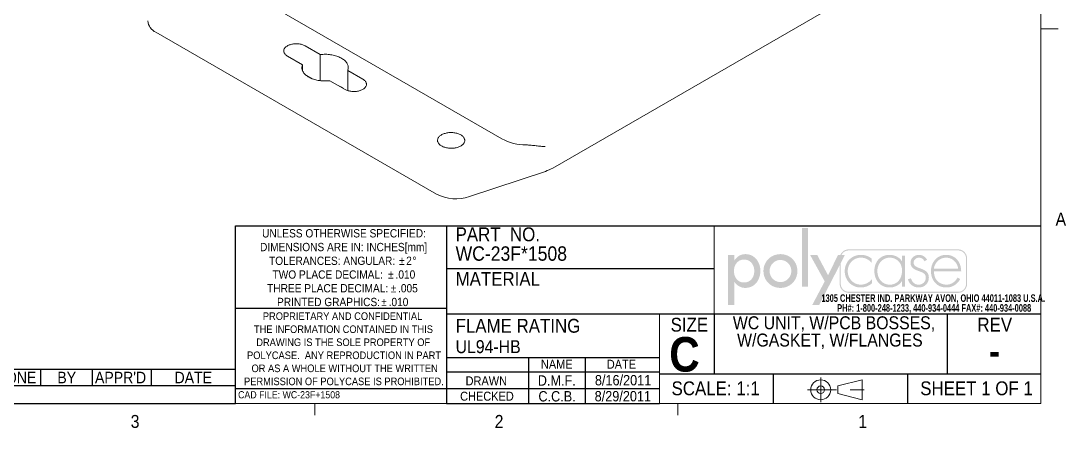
# Model space of a CAD drawing. Header units: inches. Extents: x 0.3 to 21.8, y 0.2 to 16.9.
# Drawn here: x 14.15 to 21.7, y 0.23 to 3.18 of the extents above; entities that cross this region are included whole.
import ezdxf

# ---------------------------------------------------------------- set-up
doc = ezdxf.new("R2010")
doc.units = ezdxf.units.IN
doc.header["$MEASUREMENT"] = 0
doc.linetypes.add('SLD-Center', pattern=[0.75, 0.6, -0.05, 0.05, -0.05])
doc.linetypes.add('SLD-Solid', pattern=[0])
doc.layers.add('FORMAT', color=7, linetype='SLD-Solid')
doc.layers.add('SLD-0', color=7, linetype='SLD-Solid')
doc.styles.add('SLDTEXTSTYLE0', font='GOTHICB.TTF', dxfattribs={"width": 0.639595})
doc.styles.add('SLDTEXTSTYLE1', font='GOTHIC.TTF', dxfattribs={"width": 0.913})
doc.styles.add('SLDTEXTSTYLE2', font='GOTHICB.TTF', dxfattribs={"width": 0.913})

# ---------------------------------------------------------------- blocks, each defined once
blk = doc.blocks.new('ThirdAngleProjectionBlock')
at = {"color": 7, "linetype": 'SLD-Center', "lineweight": 0}
for p, q in [((0.275, 0.506), (0.275, 0)), ((0, 0.253), (1.202, 0.253))]:
    blk.add_line(p, q, dxfattribs=at)
at = {"color": 7, "linetype": 'SLD-Solid', "lineweight": 0}
for p, q in [((0.632, 0.332), (1.13, 0.459)), ((1.13, 0.459), (1.13, 0.048)), ((0.632, 0.332), (0.632, 0.174)), ((0.632, 0.174), (1.13, 0.048))]:
    blk.add_line(p, q, dxfattribs=at)
for radius in [0.206, 0.0789]:
    blk.add_circle((0.275, 0.253), radius, dxfattribs=at)
blk = doc.blocks.new('SW_NOTE_0')
at = {"color": 0, "linetype": 'Continuous', "lineweight": 0, "char_height": 0.055, "attachment_point": 2, "style": 'SLDTEXTSTYLE0'}
for s, insert in [('1305 CHESTER IND. PARKWAY AVON, OHIO 44011-1083 U.S.A. ', (0.7495, 0.0703)), ('PH#: 1-800-248-1233, 440-934-0444 FAX#: 440-934-0088', (0.7564, -0.0009))]:
    blk.add_mtext(s, dxfattribs=dict(at, insert=insert))
blk = doc.blocks.new('Block2')
at = {"linetype": 'Continuous'}
blk.add_hatch(color=7, dxfattribs=at).paths.add_polyline_path([(1.559, 0.355), (1.559, 1.505), (1.44, 1.505), (1.44, 0.355)], flags=0)
h = blk.add_hatch(color=7, dxfattribs=at)
edge = h.paths.add_edge_path(flags=0)
edge.add_spline(control_points=[(4.669, 0.413), (4.669, 0.316), (4.59, 0.237), (4.493, 0.237)], knot_values=[7, 7, 7, 7, 8, 8, 8, 8], weights=[1, 1, 1, 1], degree=3, periodic=0)
edge.add_line((4.493, 0.237), (2.356, 0.237))
edge.add_spline(control_points=[(2.356, 0.237), (2.259, 0.237), (2.18, 0.316), (2.18, 0.413)], knot_values=[1, 1, 1, 1, 2, 2, 2, 2], weights=[1, 1, 1, 1], degree=3, periodic=0)
edge.add_line((2.18, 0.413), (2.18, 0.781))
edge.add_line((2.18, 0.781), (1.778, 0))
edge.add_line((1.778, 0), (1.643, 0))
edge.add_line((1.643, 0), (1.887, 0.461))
edge.add_line((1.887, 0.461), (1.603, 0.975))
edge.add_line((1.603, 0.975), (1.742, 0.975))
edge.add_line((1.742, 0.975), (1.952, 0.582))
edge.add_line((1.952, 0.582), (2.146, 0.975))
edge.add_line((2.146, 0.975), (2.192, 0.975))
edge.add_spline(control_points=[(2.192, 0.975), (2.218, 1.041), (2.282, 1.087), (2.356, 1.087)], knot_values=[3.233464, 3.233464, 3.233464, 3.233464, 4, 4, 4, 4], weights=[1, 1, 1, 1], degree=3, periodic=0)
edge.add_line((2.356, 1.087), (4.493, 1.087))
edge.add_spline(control_points=[(4.493, 1.087), (4.59, 1.087), (4.669, 1.008), (4.669, 0.911)], knot_values=[5, 5, 5, 5, 6, 6, 6, 6], weights=[1, 1, 1, 1], degree=3, periodic=0)
edge.add_line((4.669, 0.911), (4.669, 0.413))
edge = h.paths.add_edge_path(flags=0)
edge.add_line((2.215, 0.975), (2.28, 0.975))
edge.add_line((2.28, 0.975), (2.201, 0.821))
edge.add_line((2.201, 0.821), (2.201, 0.413))
edge.add_spline(control_points=[(2.201, 0.413), (2.201, 0.327), (2.271, 0.258), (2.356, 0.258)], knot_values=[2, 2, 2, 2, 3, 3, 3, 3], weights=[1, 1, 1, 1], degree=3, periodic=0)
edge.add_line((2.356, 0.258), (4.493, 0.258))
edge.add_spline(control_points=[(4.493, 0.258), (4.579, 0.258), (4.649, 0.327), (4.649, 0.413)], knot_values=[4, 4, 4, 4, 5, 5, 5, 5], weights=[1, 1, 1, 1], degree=3, periodic=0)
edge.add_line((4.649, 0.413), (4.649, 0.911))
edge.add_spline(control_points=[(4.649, 0.911), (4.649, 0.997), (4.579, 1.066), (4.493, 1.066)], knot_values=[6, 6, 6, 6, 7, 7, 7, 7], weights=[1, 1, 1, 1], degree=3, periodic=0)
edge.add_line((4.493, 1.066), (2.356, 1.066))
edge.add_spline(control_points=[(2.356, 1.066), (2.293, 1.066), (2.239, 1.029), (2.215, 0.975)], knot_values=[0, 0, 0, 0, 0.732403, 0.732403, 0.732403, 0.732403], weights=[1, 1, 1, 1], degree=3, periodic=0)
h = blk.add_hatch(color=7, dxfattribs=at)
edge = h.paths.add_edge_path(flags=0)
edge.add_spline(control_points=[(0.122, 0.452), (0.17, 0.382), (0.245, 0.334), (0.333, 0.334)], knot_values=[4, 4, 4, 4, 5, 5, 5, 5], weights=[1, 1, 1, 1], degree=3, periodic=0)
edge.add_spline(control_points=[(0.333, 0.334), (0.523, 0.334), (0.629, 0.492), (0.629, 0.669)], knot_values=[3, 3, 3, 3, 4, 4, 4, 4], weights=[1, 1, 1, 1], degree=3, periodic=0)
edge.add_spline(control_points=[(0.629, 0.669), (0.629, 0.839), (0.517, 0.994), (0.338, 0.994)], knot_values=[2, 2, 2, 2, 3, 3, 3, 3], weights=[1, 1, 1, 1], degree=3, periodic=0)
edge.add_spline(control_points=[(0.338, 0.994), (0.245, 0.994), (0.171, 0.946), (0.122, 0.872)], knot_values=[1, 1, 1, 1, 2, 2, 2, 2], weights=[1, 1, 1, 1], degree=3, periodic=0)
edge.add_line((0.122, 0.872), (0.119, 0.872))
edge.add_line((0.119, 0.872), (0.119, 0.975))
edge.add_line((0.119, 0.975), (0, 0.975))
edge.add_line((0, 0.975), (0, 0))
edge.add_line((0, 0), (0.119, 0))
edge.add_line((0.119, 0), (0.119, 0.452))
edge.add_line((0.119, 0.452), (0.122, 0.452))
edge = h.paths.add_edge_path(flags=0)
edge.add_spline(control_points=[(0.113, 0.665), (0.113, 0.78), (0.185, 0.888), (0.309, 0.888), (0.437, 0.888), (0.51, 0.786), (0.51, 0.665)], knot_values=[0, 0, 0, 0, 1, 1, 1, 2, 2, 2, 2], weights=[1, 1, 1, 1, 1, 1, 1], degree=3, periodic=0)
edge.add_spline(control_points=[(0.51, 0.665), (0.51, 0.543), (0.439, 0.44), (0.309, 0.44), (0.183, 0.44), (0.113, 0.549), (0.113, 0.665)], knot_values=[2, 2, 2, 2, 3, 3, 3, 4, 4, 4, 4], weights=[1, 1, 1, 1, 1, 1, 1], degree=3, periodic=0)
h = blk.add_hatch(color=7, dxfattribs=at)
edge = h.paths.add_edge_path(flags=0)
edge.add_spline(control_points=[(0.69, 0.664), (0.69, 0.477), (0.836, 0.334), (1.022, 0.334), (1.207, 0.334), (1.353, 0.477), (1.353, 0.664)], knot_values=[0, 0, 0, 0, 1, 1, 1, 2, 2, 2, 2], weights=[1, 1, 1, 1, 1, 1, 1], degree=3, periodic=0)
edge.add_spline(control_points=[(1.353, 0.664), (1.353, 0.851), (1.207, 0.994), (1.022, 0.994), (0.836, 0.994), (0.69, 0.851), (0.69, 0.664)], knot_values=[2, 2, 2, 2, 3, 3, 3, 4, 4, 4, 4], weights=[1, 1, 1, 1, 1, 1, 1], degree=3, periodic=0)
edge = h.paths.add_edge_path(flags=0)
edge.add_spline(control_points=[(1.234, 0.664), (1.234, 0.547), (1.139, 0.448), (1.022, 0.448), (0.904, 0.448), (0.81, 0.547), (0.81, 0.664)], knot_values=[0, 0, 0, 0, 1, 1, 1, 2, 2, 2, 2], weights=[1, 1, 1, 1, 1, 1, 1], degree=3, periodic=0)
edge.add_spline(control_points=[(0.81, 0.664), (0.81, 0.782), (0.904, 0.88), (1.022, 0.88), (1.139, 0.88), (1.234, 0.782), (1.234, 0.664)], knot_values=[2, 2, 2, 2, 3, 3, 3, 4, 4, 4, 4], weights=[1, 1, 1, 1, 1, 1, 1], degree=3, periodic=0)
h = blk.add_hatch(color=7, dxfattribs=at)
edge = h.paths.add_edge_path(flags=0)
edge.add_spline(control_points=[(2.806, 0.905), (2.745, 0.957), (2.672, 0.98), (2.593, 0.98)], knot_values=[8, 8, 8, 8, 9, 9, 9, 9], weights=[1, 1, 1, 1], degree=3, periodic=0)
edge.add_spline(control_points=[(2.593, 0.98), (2.413, 0.98), (2.278, 0.84), (2.278, 0.662)], knot_values=[7, 7, 7, 7, 8, 8, 8, 8], weights=[1, 1, 1, 1], degree=3, periodic=0)
edge.add_spline(control_points=[(2.278, 0.662), (2.278, 0.484), (2.41, 0.342), (2.592, 0.342)], knot_values=[6, 6, 6, 6, 7, 7, 7, 7], weights=[1, 1, 1, 1], degree=3, periodic=0)
edge.add_spline(control_points=[(2.592, 0.342), (2.674, 0.342), (2.752, 0.372), (2.814, 0.427)], knot_values=[5, 5, 5, 5, 6, 6, 6, 6], weights=[1, 1, 1, 1], degree=3, periodic=0)
edge.add_line((2.814, 0.427), (2.814, 0.507))
edge.add_spline(control_points=[(2.814, 0.507), (2.759, 0.44), (2.676, 0.398), (2.589, 0.398)], knot_values=[3, 3, 3, 3, 4, 4, 4, 4], weights=[1, 1, 1, 1], degree=3, periodic=0)
edge.add_spline(control_points=[(2.589, 0.398), (2.445, 0.398), (2.337, 0.523), (2.337, 0.662)], knot_values=[2, 2, 2, 2, 3, 3, 3, 3], weights=[1, 1, 1, 1], degree=3, periodic=0)
edge.add_spline(control_points=[(2.337, 0.662), (2.337, 0.802), (2.446, 0.925), (2.59, 0.925)], knot_values=[1, 1, 1, 1, 2, 2, 2, 2], weights=[1, 1, 1, 1], degree=3, periodic=0)
edge.add_spline(control_points=[(2.59, 0.925), (2.678, 0.925), (2.748, 0.889), (2.806, 0.825)], knot_values=[0, 0, 0, 0, 1, 1, 1, 1], weights=[1, 1, 1, 1], degree=3, periodic=0)
edge.add_line((2.806, 0.825), (2.806, 0.905))
h = blk.add_hatch(color=7, dxfattribs=at)
edge = h.paths.add_edge_path(flags=0)
edge.add_spline(control_points=[(3.392, 0.861), (3.34, 0.938), (3.25, 0.98), (3.156, 0.98)], knot_values=[6, 6, 6, 6, 7, 7, 7, 7], weights=[1, 1, 1, 1], degree=3, periodic=0)
edge.add_spline(control_points=[(3.156, 0.98), (2.972, 0.98), (2.857, 0.844), (2.857, 0.665)], knot_values=[5, 5, 5, 5, 6, 6, 6, 6], weights=[1, 1, 1, 1], degree=3, periodic=0)
edge.add_spline(control_points=[(2.857, 0.665), (2.857, 0.486), (2.973, 0.342), (3.159, 0.342)], knot_values=[4, 4, 4, 4, 5, 5, 5, 5], weights=[1, 1, 1, 1], degree=3, periodic=0)
edge.add_spline(control_points=[(3.159, 0.342), (3.249, 0.342), (3.347, 0.387), (3.392, 0.465)], knot_values=[3, 3, 3, 3, 4, 4, 4, 4], weights=[1, 1, 1, 1], degree=3, periodic=0)
edge.add_line((3.392, 0.465), (3.395, 0.465))
edge.add_line((3.395, 0.465), (3.395, 0.355))
edge.add_line((3.395, 0.355), (3.454, 0.355))
edge.add_line((3.454, 0.355), (3.454, 0.967))
edge.add_line((3.454, 0.967), (3.395, 0.967))
edge.add_line((3.395, 0.967), (3.395, 0.861))
edge.add_line((3.395, 0.861), (3.392, 0.861))
edge = h.paths.add_edge_path(flags=0)
edge.add_spline(control_points=[(3.398, 0.672), (3.398, 0.525), (3.314, 0.397), (3.157, 0.397), (3.009, 0.397), (2.916, 0.525), (2.916, 0.665)], knot_values=[0, 0, 0, 0, 1, 1, 1, 2, 2, 2, 2], weights=[1, 1, 1, 1, 1, 1, 1], degree=3, periodic=0)
edge.add_spline(control_points=[(2.916, 0.665), (2.916, 0.798), (3.013, 0.925), (3.153, 0.925), (3.302, 0.925), (3.398, 0.814), (3.398, 0.672)], knot_values=[2, 2, 2, 2, 3, 3, 3, 4, 4, 4, 4], weights=[1, 1, 1, 1, 1, 1, 1], degree=3, periodic=0)
h = blk.add_hatch(color=7, dxfattribs=at)
edge = h.paths.add_edge_path(flags=0)
edge.add_spline(control_points=[(3.731, 0.98), (3.793, 0.98), (3.861, 0.939), (3.887, 0.882)], knot_values=[11, 11, 11, 11, 12, 12, 12, 12], weights=[1, 1, 1, 1], degree=3, periodic=0)
edge.add_line((3.887, 0.882), (3.836, 0.856))
edge.add_spline(control_points=[(3.836, 0.856), (3.816, 0.898), (3.776, 0.925), (3.728, 0.925)], knot_values=[0, 0, 0, 0, 1, 1, 1, 1], weights=[1, 1, 1, 1], degree=3, periodic=0)
edge.add_spline(control_points=[(3.728, 0.925), (3.677, 0.925), (3.624, 0.882), (3.624, 0.829)], knot_values=[1, 1, 1, 1, 2, 2, 2, 2], weights=[1, 1, 1, 1], degree=3, periodic=0)
edge.add_spline(control_points=[(3.624, 0.829), (3.624, 0.682), (3.922, 0.754), (3.922, 0.533)], knot_values=[2, 2, 2, 2, 3, 3, 3, 3], weights=[1, 1, 1, 1], degree=3, periodic=0)
edge.add_spline(control_points=[(3.922, 0.533), (3.922, 0.42), (3.834, 0.342), (3.724, 0.342)], knot_values=[3, 3, 3, 3, 4, 4, 4, 4], weights=[1, 1, 1, 1], degree=3, periodic=0)
edge.add_spline(control_points=[(3.724, 0.342), (3.622, 0.342), (3.539, 0.404), (3.514, 0.503)], knot_values=[4, 4, 4, 4, 5, 5, 5, 5], weights=[1, 1, 1, 1], degree=3, periodic=0)
edge.add_line((3.514, 0.503), (3.572, 0.522))
edge.add_spline(control_points=[(3.572, 0.522), (3.595, 0.449), (3.644, 0.397), (3.724, 0.397)], knot_values=[6, 6, 6, 6, 7, 7, 7, 7], weights=[1, 1, 1, 1], degree=3, periodic=0)
edge.add_spline(control_points=[(3.724, 0.397), (3.801, 0.397), (3.862, 0.458), (3.862, 0.535)], knot_values=[7, 7, 7, 7, 8, 8, 8, 8], weights=[1, 1, 1, 1], degree=3, periodic=0)
edge.add_spline(control_points=[(3.862, 0.535), (3.862, 0.611), (3.804, 0.635), (3.743, 0.656)], knot_values=[8, 8, 8, 8, 9, 9, 9, 9], weights=[1, 1, 1, 1], degree=3, periodic=0)
edge.add_spline(control_points=[(3.743, 0.656), (3.659, 0.686), (3.564, 0.722), (3.564, 0.825)], knot_values=[9, 9, 9, 9, 10, 10, 10, 10], weights=[1, 1, 1, 1], degree=3, periodic=0)
edge.add_spline(control_points=[(3.564, 0.825), (3.564, 0.918), (3.642, 0.98), (3.731, 0.98)], knot_values=[10, 10, 10, 10, 11, 11, 11, 11], weights=[1, 1, 1, 1], degree=3, periodic=0)
h = blk.add_hatch(color=7, dxfattribs=at)
edge = h.paths.add_edge_path(flags=0)
edge.add_spline(control_points=[(4.554, 0.656), (4.555, 0.832), (4.445, 0.98), (4.26, 0.98)], knot_values=[6, 6, 6, 6, 7, 7, 7, 7], weights=[1, 1, 1, 1], degree=3, periodic=0)
edge.add_spline(control_points=[(4.26, 0.98), (4.081, 0.98), (3.963, 0.833), (3.963, 0.662)], knot_values=[5, 5, 5, 5, 6, 6, 6, 6], weights=[1, 1, 1, 1], degree=3, periodic=0)
edge.add_spline(control_points=[(3.963, 0.662), (3.963, 0.489), (4.078, 0.342), (4.26, 0.342)], knot_values=[4, 4, 4, 4, 5, 5, 5, 5], weights=[1, 1, 1, 1], degree=3, periodic=0)
edge.add_spline(control_points=[(4.26, 0.342), (4.38, 0.342), (4.478, 0.401), (4.534, 0.507)], knot_values=[3, 3, 3, 3, 4, 4, 4, 4], weights=[1, 1, 1, 1], degree=3, periodic=0)
edge.add_line((4.534, 0.507), (4.484, 0.537))
edge.add_spline(control_points=[(4.484, 0.537), (4.44, 0.454), (4.363, 0.398), (4.268, 0.398)], knot_values=[1, 1, 1, 1, 2, 2, 2, 2], weights=[1, 1, 1, 1], degree=3, periodic=0)
edge.add_spline(control_points=[(4.268, 0.398), (4.126, 0.398), (4.019, 0.501), (4.023, 0.656)], knot_values=[0, 0, 0, 0, 1, 1, 1, 1], weights=[1, 1, 1, 1], degree=3, periodic=0)
edge.add_line((4.023, 0.656), (4.554, 0.656))
edge = h.paths.add_edge_path(flags=0)
edge.add_spline(control_points=[(4.023, 0.712), (4.033, 0.827), (4.136, 0.925), (4.261, 0.925)], knot_values=[1, 1, 1, 1, 2, 2, 2, 2], weights=[1, 1, 1, 1], degree=3, periodic=0)
edge.add_spline(control_points=[(4.261, 0.925), (4.387, 0.925), (4.48, 0.824), (4.494, 0.712)], knot_values=[0, 0, 0, 0, 1, 1, 1, 1], weights=[1, 1, 1, 1], degree=3, periodic=0)
edge.add_line((4.494, 0.712), (4.023, 0.712))
blk = doc.blocks.new('POLYCASE LOGO')
at = {"color": 7, "linetype": 'Continuous', "xscale": 0.37, "yscale": 0.37, "zscale": 0.37}
blk.add_blockref('Block2', (0.1015, -0.5714), dxfattribs=at)
at = {"color": 7, "linetype": 'Continuous', "lineweight": 0}
blk.add_blockref('SW_NOTE_0', (0.8349, -0.5644), dxfattribs=at)
blk = doc.blocks.new('SW_NOTE_2')
at = {"layer": 'FORMAT', "color": 0, "char_height": 0.06, "attachment_point": 2, "style": 'SLDTEXTSTYLE1'}
for s, insert in [('UNLESS OTHERWISE SPECIFIED:', (0.5672, 0.0766)), ('DIMENSIONS ARE IN: INCHES[mm]', (0.5648, -0.0227)), ('TOLERANCES: ANGULAR: ', (0.4813, -0.1221)), ('%%p', (0.9859, -0.1221)), ('2', (1.0375, -0.1221)), ('%%d', (1.0774, -0.1221)), ('TWO PLACE DECIMAL: ', (0.4497, -0.2215)), ('.010', (1.0116, -0.2215)), ('%%p', (0.9066, -0.2215)), ('THREE PLACE DECIMAL: ', (0.4493, -0.3208)), ('%%p', (0.9248, -0.3208)), ('.005', (1.0297, -0.3208)), ('PRINTED GRAPHICS: ', (0.4556, -0.4202)), ('%%p', (0.8567, -0.4202)), ('.010', (0.9616, -0.4202))]:
    blk.add_mtext(s, dxfattribs=dict(at, insert=insert))
blk = doc.blocks.new('SW_NOTE_3')
at = {"layer": 'FORMAT', "color": 0, "char_height": 0.09375, "attachment_point": 2, "style": 'SLDTEXTSTYLE1'}
for s, insert in [('WC UNIT, W/PCB BOSSES, ', (0.7646, 0.1198)), ('W/GASKET, W/FLANGES', (0.7348, -0.0052))]:
    blk.add_mtext(s, dxfattribs=dict(at, insert=insert))
blk = doc.blocks.new('SW_NOTE_4')
at = {"layer": 'FORMAT', "color": 0, "char_height": 0.055, "attachment_point": 2, "style": 'SLDTEXTSTYLE1'}
for s, insert in [('PROPRIETARY AND CONFIDENTIAL', (0.5827, 0.0703)), ('THE INFORMATION CONTAINED IN THIS', (0.5892, -0.0241)), ('DRAWING IS THE SOLE PROPERTY OF', (0.5875, -0.1185)), ('POLYCASE.  ANY REPRODUCTION IN PART ', (0.5935, -0.2129)), ('OR AS A WHOLE WITHOUT THE WRITTEN ', (0.5977, -0.3072)), ('PERMISSION OF POLYCASE IS PROHIBITED.', (0.5923, -0.4016))]:
    blk.add_mtext(s, dxfattribs=dict(at, insert=insert))
blk = doc.blocks.new('SW_TABLEANNOTATION_1')
at = {"layer": 'SLD-0', "color": 0}
for p, q in [((0, 0), (0, -0.2461)), ((4.4719, 0), (0, 0)), ((4.4719, -0.2461), (4.4719, 0)), ((0.2775, 0), (0.2775, -0.1164)), ((2.7288, 0), (2.7288, -0.1164)), ((3.0624, 0), (3.0624, -0.1164)), ((3.4352, 0), (3.4352, -0.1164)), ((3.8628, 0), (3.8628, -0.1164)), ((0, -0.1164), (4.4719, -0.1164)), ((0, -0.2461), (4.4719, -0.2461))]:
    blk.add_line(p, q, dxfattribs=at)
at = {"layer": 'SLD-0', "color": 0, "attachment_point": 1, "style": 'SLDTEXTSTYLE1'}
for s, insert, char_height in [('REV.', (0.0209, -0.0173), 0.08333), ('DESCRIPTION', (1.1543, -0.0173), 0.083333), ('ZONE', (2.7497, -0.0173), 0.08333), ('BY', (3.1841, -0.0173), 0.08333), ("APPR'D", (3.4561, -0.0173), 0.08333), ('DATE', (4.0314, -0.0173), 0.08333), ('REVISIONS', (1.9634, -0.1403), 0.08333)]:
    blk.add_mtext(s, dxfattribs=dict(at, insert=insert, char_height=char_height))

msp = doc.modelspace()

# ---------------------------------------------------------------- linework, layer by layer
at = {"color": 7, "linetype": 'SLD-Solid', "lineweight": 0}
for p, q in [((21.5229, 0.4106), (21.5229, 16.6606)), ((21.5229, 3.1196), (21.6479, 3.1196)), ((21.5229, 0.4106), (0.5229, 0.4106)), ((16.2729, 0.4106), (16.2729, 0.3258)), ((18.8979, 0.4106), (18.8979, 0.3258))]:
    msp.add_line(p, q, dxfattribs=at)
at = {"color": 7, "linetype": 'SLD-Solid', "lineweight": 15}
for p, q in [((17.9936, 2.1132), (20.8588, 3.7673)), ((15.4536, 3.5776), (17.6251, 2.324)), ((17.1523, 1.9241), (15.1228, 3.0957)), ((16.3109, 2.9338), (16.2016, 2.9969)), ((16.0735, 2.9229), (16.1828, 2.8599)), ((16.3109, 2.745), (16.3109, 2.9338)), ((16.1828, 2.8189), (16.1828, 2.8599)), ((16.6192, 2.7558), (16.5099, 2.8189)), ((16.5099, 2.6736), (16.5099, 2.8189)), ((16.2115, 2.7822), (16.2473, 2.7615)), ((16.3818, 2.745), (16.4911, 2.6819)), ((17.9392, 2.0891), (17.3899, 1.906))]:
    msp.add_line(p, q, dxfattribs=at)
at = {"color": 7, "linetype": 'SLD-Solid', "lineweight": 15, "flags": 128}
for points in [[(16.2016, 2.9969), (16.1965, 2.9996), (16.1911, 3.0021), (16.1853, 3.0043), (16.1793, 3.0063), (16.173, 3.008), (16.1665, 3.0094), (16.1599, 3.0106), (16.1531, 3.0114), (16.1462, 3.0119), (16.1393, 3.0122), (16.1324, 3.0121), (16.1255, 3.0117), (16.1186, 3.011), (16.1119, 3.01), (16.1053, 3.0088), (16.099, 3.0072), (16.0928, 3.0053), (16.0869, 3.0032), (16.0813, 3.0009), (16.076, 2.9983), (16.0711, 2.9954), (16.0666, 2.9924), (16.0625, 2.9892), (16.0589, 2.9858), (16.0557, 2.9822), (16.053, 2.9785), (16.0507, 2.9747), (16.049, 2.9708), (16.0478, 2.9669), (16.0472, 2.9629), (16.047, 2.9589), (16.0474, 2.9549), (16.0484, 2.9509), (16.0498, 2.947), (16.0518, 2.9432), (16.0543, 2.9394), (16.0572, 2.9358), (16.0606, 2.9323), (16.0645, 2.929), (16.0688, 2.9259), (16.0735, 2.9229)], [(16.5099, 2.8189), (16.5116, 2.8243), (16.5129, 2.8298), (16.5135, 2.8353), (16.5137, 2.8408), (16.5133, 2.8463), (16.5123, 2.8518), (16.5108, 2.8572), (16.5088, 2.8626), (16.5062, 2.8679), (16.5031, 2.8732), (16.4995, 2.8783), (16.4954, 2.8832), (16.4909, 2.8881), (16.4858, 2.8928), (16.4803, 2.8973), (16.4744, 2.9016), (16.468, 2.9057), (16.4613, 2.9096), (16.4541, 2.9133), (16.4466, 2.9167), (16.4388, 2.9199), (16.4307, 2.9228), (16.4224, 2.9254), (16.4137, 2.9278), (16.4049, 2.9299), (16.3958, 2.9317), (16.3866, 2.9331), (16.3773, 2.9343), (16.3679, 2.9352), (16.3584, 2.9357), (16.3488, 2.936), (16.3393, 2.9359), (16.3298, 2.9355), (16.3203, 2.9348), (16.3109, 2.9338)], [(16.1828, 2.8599), (16.1811, 2.8544), (16.1799, 2.849), (16.1792, 2.8435), (16.1791, 2.838), (16.1795, 2.8324), (16.1804, 2.827), (16.1819, 2.8215), (16.184, 2.8161), (16.1865, 2.8108), (16.1896, 2.8056), (16.1932, 2.8005), (16.1973, 2.7955), (16.2019, 2.7907), (16.2069, 2.786), (16.2124, 2.7815), (16.2184, 2.7772), (16.2247, 2.7731), (16.2315, 2.7692), (16.2386, 2.7655), (16.2461, 2.7621), (16.2539, 2.7589), (16.262, 2.756), (16.2704, 2.7533), (16.279, 2.751), (16.2878, 2.7489), (16.2969, 2.7471), (16.3061, 2.7456), (16.3154, 2.7445), (16.3249, 2.7436), (16.3344, 2.743), (16.3439, 2.7428), (16.3534, 2.7429), (16.363, 2.7433), (16.3724, 2.744), (16.3818, 2.745)], [(16.4911, 2.6819), (16.4962, 2.6792), (16.5017, 2.6767), (16.5074, 2.6744), (16.5134, 2.6725), (16.5197, 2.6707), (16.5262, 2.6693), (16.5328, 2.6682), (16.5396, 2.6673), (16.5465, 2.6668), (16.5534, 2.6666), (16.5604, 2.6667), (16.5673, 2.667), (16.5741, 2.6677), (16.5808, 2.6687), (16.5874, 2.67), (16.5938, 2.6716), (16.5999, 2.6734), (16.6058, 2.6755), (16.6114, 2.6779), (16.6167, 2.6805), (16.6216, 2.6833), (16.6261, 2.6864), (16.6302, 2.6896), (16.6339, 2.693), (16.6371, 2.6966), (16.6398, 2.7002), (16.642, 2.704), (16.6437, 2.7079), (16.6449, 2.7119), (16.6456, 2.7158), (16.6457, 2.7198), (16.6453, 2.7238), (16.6444, 2.7278), (16.6429, 2.7317), (16.6409, 2.7356), (16.6385, 2.7393), (16.6355, 2.7429), (16.6321, 2.7464), (16.6282, 2.7497), (16.6239, 2.7529), (16.6192, 2.7558)], [(17.1885, 2.2729), (17.1938, 2.2701), (17.1994, 2.2675), (17.2053, 2.2651), (17.2115, 2.263), (17.2179, 2.2612), (17.2246, 2.2596), (17.2315, 2.2584), (17.2384, 2.2574), (17.2455, 2.2567), (17.2527, 2.2563), (17.2599, 2.2562), (17.2671, 2.2565), (17.2742, 2.257), (17.2812, 2.2578), (17.2882, 2.259), (17.2949, 2.2604), (17.3015, 2.2621), (17.3078, 2.264), (17.3139, 2.2662), (17.3197, 2.2687), (17.3251, 2.2714), (17.3302, 2.2744), (17.3349, 2.2775), (17.3392, 2.2808), (17.343, 2.2843), (17.3464, 2.288), (17.3494, 2.2918), (17.3518, 2.2957), (17.3538, 2.2997), (17.3552, 2.3038), (17.3561, 2.3079), (17.3565, 2.312), (17.3564, 2.3162), (17.3557, 2.3203), (17.3545, 2.3244), (17.3528, 2.3284), (17.3506, 2.3324), (17.348, 2.3362), (17.3448, 2.34), (17.3412, 2.3435), (17.3371, 2.347), (17.3326, 2.3502), (17.3277, 2.3532), (17.3224, 2.3561), (17.3168, 2.3587), (17.3109, 2.361), (17.3047, 2.3631), (17.2982, 2.3649), (17.2916, 2.3665), (17.2847, 2.3678), (17.2777, 2.3687), (17.2706, 2.3694), (17.2635, 2.3698), (17.2563, 2.3699), (17.2491, 2.3696), (17.242, 2.3691), (17.2349, 2.3683), (17.228, 2.3672), (17.2213, 2.3657), (17.2147, 2.3641), (17.2084, 2.3621), (17.2023, 2.3599), (17.1965, 2.3574), (17.1911, 2.3547), (17.186, 2.3517), (17.1813, 2.3486), (17.177, 2.3453), (17.1731, 2.3418), (17.1697, 2.3381), (17.1668, 2.3343), (17.1644, 2.3304), (17.1624, 2.3264), (17.161, 2.3224), (17.1601, 2.3182), (17.1597, 2.3141), (17.1598, 2.3099), (17.1605, 2.3058), (17.1616, 2.3017), (17.1633, 2.2977), (17.1655, 2.2937), (17.1682, 2.2899), (17.1714, 2.2862), (17.175, 2.2826), (17.1791, 2.2792), (17.1836, 2.2759), (17.1885, 2.2729)]]:
    msp.add_lwpolyline(points, dxfattribs=at)
at = {"color": 7, "linetype": 'SLD-Solid', "lineweight": 15}
for centre, radius, start, end in [((15.1623, 3.1847), 0.0974, 184.28451, 246.08514), ((16.3865, 2.5648), 0.1551, 52.34207, 67.6633), ((17.7992, 2.6494), 0.3691, 241.86422, 270.10745), ((17.8469, 2.371), 0.2966, 288.13245, 299.65121), ((17.2926, 2.1983), 0.308, 242.89683, 288.41077)]:
    msp.add_arc(centre, radius, start, end, dxfattribs=at)
msp.add_open_spline([(17.7999, 2.2804), (17.8124, 2.2802), (17.8248, 2.2792), (17.849, 2.2768), (17.861, 2.2754), (17.884, 2.2728), (17.8951, 2.2715), (17.9113, 2.27), (17.9166, 2.2696), (17.9271, 2.2689), (17.9323, 2.2686), (17.9373, 2.2684)], degree=3, knots=[0, 0, 0, 0, 0.25, 0.25, 0.5, 0.5, 0.75, 0.75, 0.875, 0.875, 1, 1, 1, 1], dxfattribs=at)
at = {"layer": 'SLD-0', "color": 7}
for p, q in [((15.6982, 0.4106), (15.6982, 1.6938)), ((15.6982, 1.6938), (21.5229, 1.6938)), ((17.2243, 1.6938), (17.2243, 0.4106)), ((19.1597, 1.3836), (17.2243, 1.3836)), ((17.2243, 1.0966), (15.6982, 1.0966)), ((17.2243, 1.0586), (18.7642, 1.0586)), ((18.7642, 1.0586), (21.5229, 1.0586)), ((19.1597, 1.0586), (19.1597, 0.6235)), ((20.8447, 1.0586), (20.8447, 0.6235)), ((18.7642, 0.7393), (17.2243, 0.7393)), ((17.8166, 0.7393), (17.8166, 0.4106)), ((18.2282, 0.7393), (18.2282, 0.4106)), ((17.2243, 0.6377), (18.7642, 0.6377)), ((18.7642, 0.6235), (21.5229, 0.6235)), ((19.5873, 0.6235), (19.5873, 0.4106)), ((20.5592, 0.6235), (20.5592, 0.4106)), ((15.6982, 0.5185), (18.7642, 0.5185)), ((17.2243, 0.4106), (18.7642, 0.4106))]:
    msp.add_line(p, q, dxfattribs=at)
at = {"layer": 'SLD-0', "color": 7, "lineweight": 0}
for p, q in [((19.1597, 1.0586), (19.1597, 1.6938)), ((18.7642, 1.0586), (18.7642, 0.4106))]:
    msp.add_line(p, q, dxfattribs=at)

# ---------------------------------------------------------------- block references
at = {"color": 7, "linetype": 'Continuous'}
msp.add_blockref('POLYCASE LOGO', (19.1597, 1.6938), dxfattribs=at)
at = {"color": 7, "linetype": 'Continuous', "xscale": 0.35, "yscale": 0.35, "zscale": 0.35}
msp.add_blockref('ThirdAngleProjectionBlock', (19.8341, 0.4204), dxfattribs=at)
at = {"layer": 'FORMAT', "color": 7}
for name, p in [('SW_NOTE_2', (15.9158, 1.5944)), ('SW_NOTE_4', (15.8901, 0.9989)), ('SW_NOTE_3', (19.262, 0.9208))]:
    msp.add_blockref(name, p, dxfattribs=at)
at = {"layer": 'SLD-0'}
msp.add_blockref('SW_TABLEANNOTATION_1', (11.2264, 0.6567), dxfattribs=at)

# ---------------------------------------------------------------- texts
at = {"color": 7, "linetype": 'Continuous', "lineweight": 0, "char_height": 0.0937, "attachment_point": 1, "style": 'SLDTEXTSTYLE1'}
for s, insert in [('A', (21.6287, 1.7901)), ('3', (14.9405, 0.3269)), ('2', (17.573, 0.3269)), ('1', (20.2023, 0.3269))]:
    msp.add_mtext(s, dxfattribs=dict(at, insert=insert))
at = {"layer": 'FORMAT', "color": 7}
for s, insert, char_height, attachment_point, style in [('PART  NO.', (17.2901, 1.6836), 0.1, 1, 'SLDTEXTSTYLE1'), ('WC-23F*1508', (17.2901, 1.5466), 0.104167, 1, 'SLDTEXTSTYLE1'), ('MATERIAL', (17.2901, 1.3611), 0.1, 1, 'SLDTEXTSTYLE1'), ('FLAME RATING', (17.2901, 1.0219), 0.1, 1, 'SLDTEXTSTYLE1'), ('SIZE', (18.8449, 1.0296), 0.1, 1, 'SLDTEXTSTYLE1'), ('REV', (21.0636, 1.0305), 0.1, 1, 'SLDTEXTSTYLE1'), ('UL94-HB', (17.2901, 0.8679), 0.09375, 1, 'SLDTEXTSTYLE1'), ('C', (18.8351, 0.8905), 0.25, 1, 'SLDTEXTSTYLE2'), ('-', (21.187, 0.8905), 0.2, 2, 'SLDTEXTSTYLE2'), ('NAME', (18.0219, 0.7263), 0.065, 2, 'SLDTEXTSTYLE1'), ('DATE', (18.4894, 0.7263), 0.065, 2, 'SLDTEXTSTYLE1'), ('DRAWN', (17.3624, 0.6059), 0.065, 1, 'SLDTEXTSTYLE1'), ('D.M.F.', (18.022, 0.6138), 0.075, 2, 'SLDTEXTSTYLE1'), ('8/16/2011', (18.5013, 0.6159), 0.075, 2, 'SLDTEXTSTYLE1'), ('SCALE: 1:1', (18.8516, 0.5695), 0.1, 1, 'SLDTEXTSTYLE1'), ('SHEET 1 OF 1', (20.6501, 0.5698), 0.1, 1, 'SLDTEXTSTYLE1'), ('CAD FILE: WC-23F+1508', (15.7175, 0.499), 0.052083, 1, 'SLDTEXTSTYLE1'), ('CHECKED', (17.323, 0.4952), 0.065, 1, 'SLDTEXTSTYLE1'), ('C.C.B.', (18.024, 0.4995), 0.075, 2, 'SLDTEXTSTYLE1'), ('8/29/2011', (18.4996, 0.5002), 0.075, 2, 'SLDTEXTSTYLE1')]:
    msp.add_mtext(s, dxfattribs=dict(at, insert=insert, char_height=char_height, attachment_point=attachment_point, style=style))

doc.saveas('drawing.dxf')
